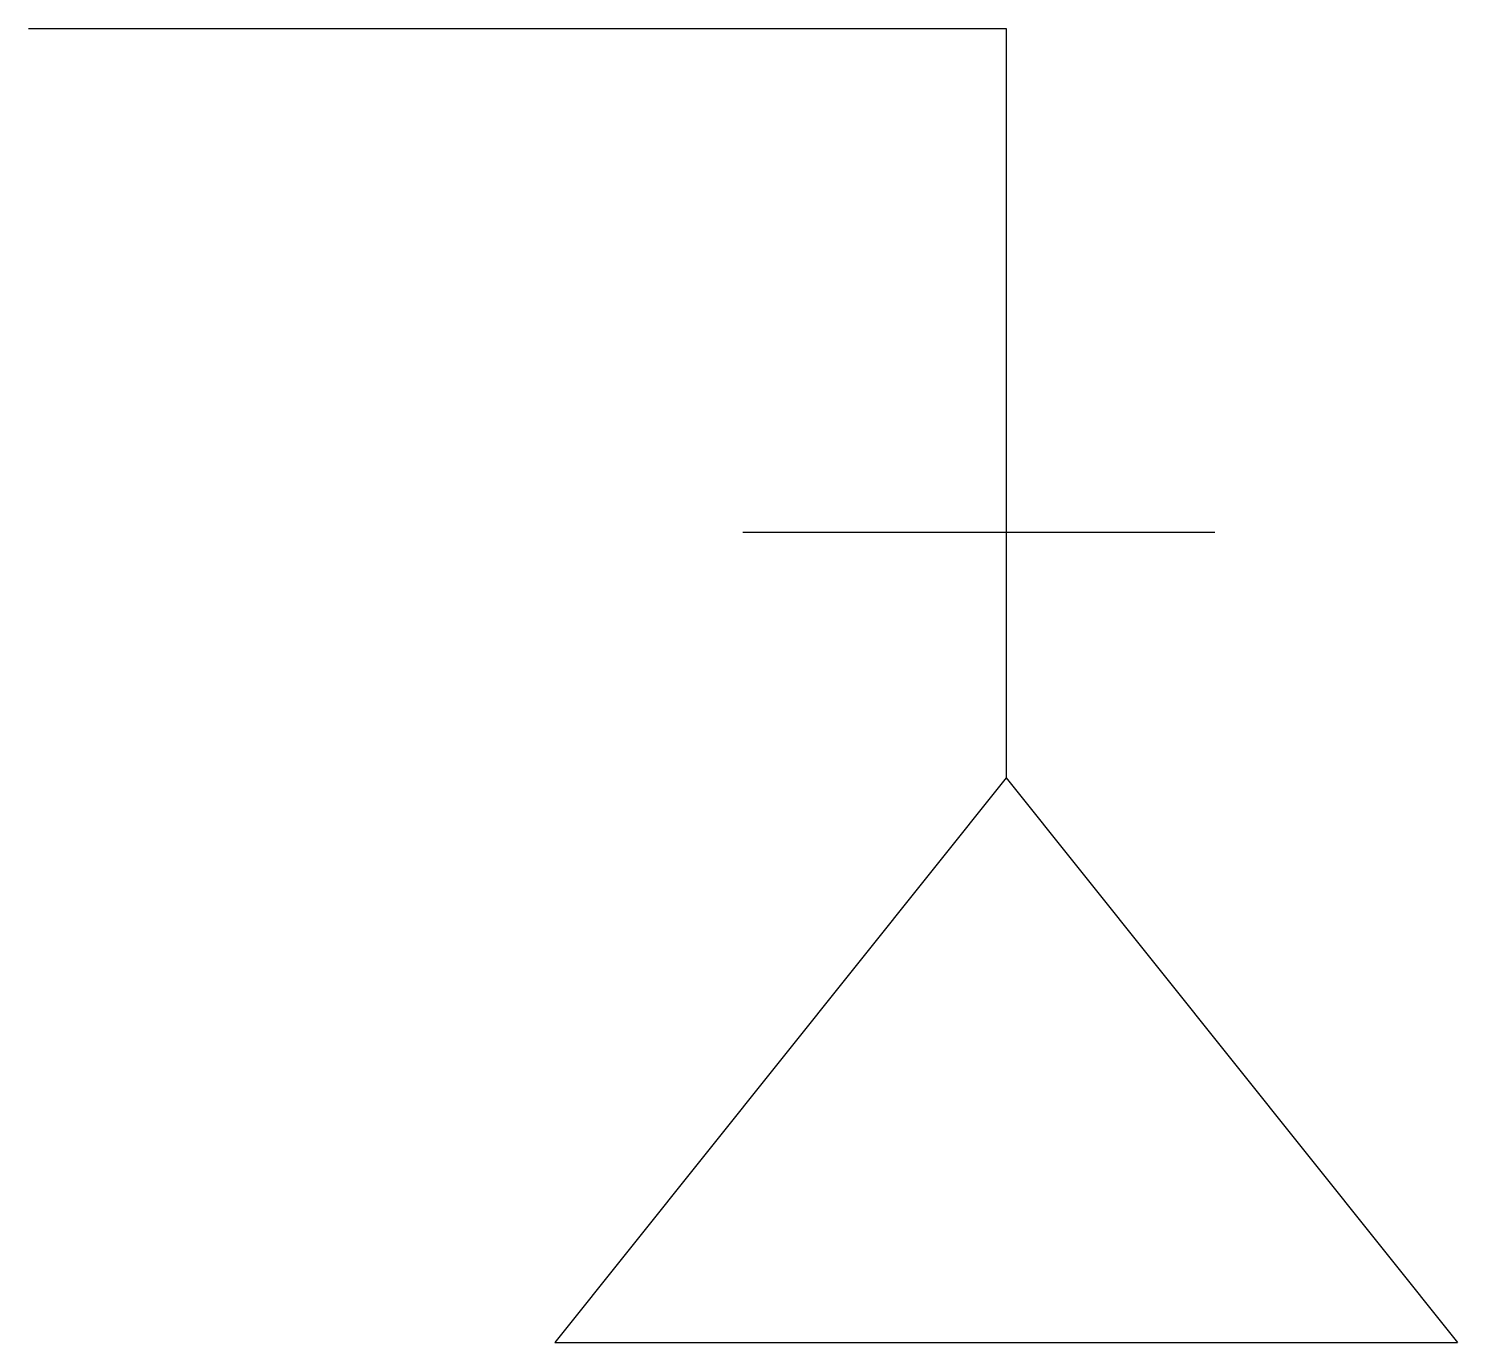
# Model space of a CAD drawing. Header units: metres. Extents: x 45769 to 46663, y -108027 to -107204.
import ezdxf

# ---------------------------------------------------------------- set-up
doc = ezdxf.new("R2010")
doc.units = ezdxf.units.M
doc.layers.add('DET1', color=1, linetype='Continuous')
doc.layers.add('G', color=3, linetype='Continuous')

msp = doc.modelspace()

# ---------------------------------------------------------------- linework, layer by layer
at = {"layer": 'DET1'}
for p, q in [((46380.62, -107204.12), (46380.62, -107673.02)), ((46215.96, -107519.35), (46511.19, -107519.35)), ((46380.62, -107673.02), (46098.21, -108026.53)), ((46380.62, -107673.02), (46663.02, -108026.53)), ((46098.21, -108026.53), (46663.02, -108026.53))]:
    msp.add_line(p, q, dxfattribs=at)
at = {"layer": 'G'}
msp.add_line((45769.04, -107204.12), (46380.62, -107204.12), dxfattribs=at)

doc.saveas('drawing.dxf')
